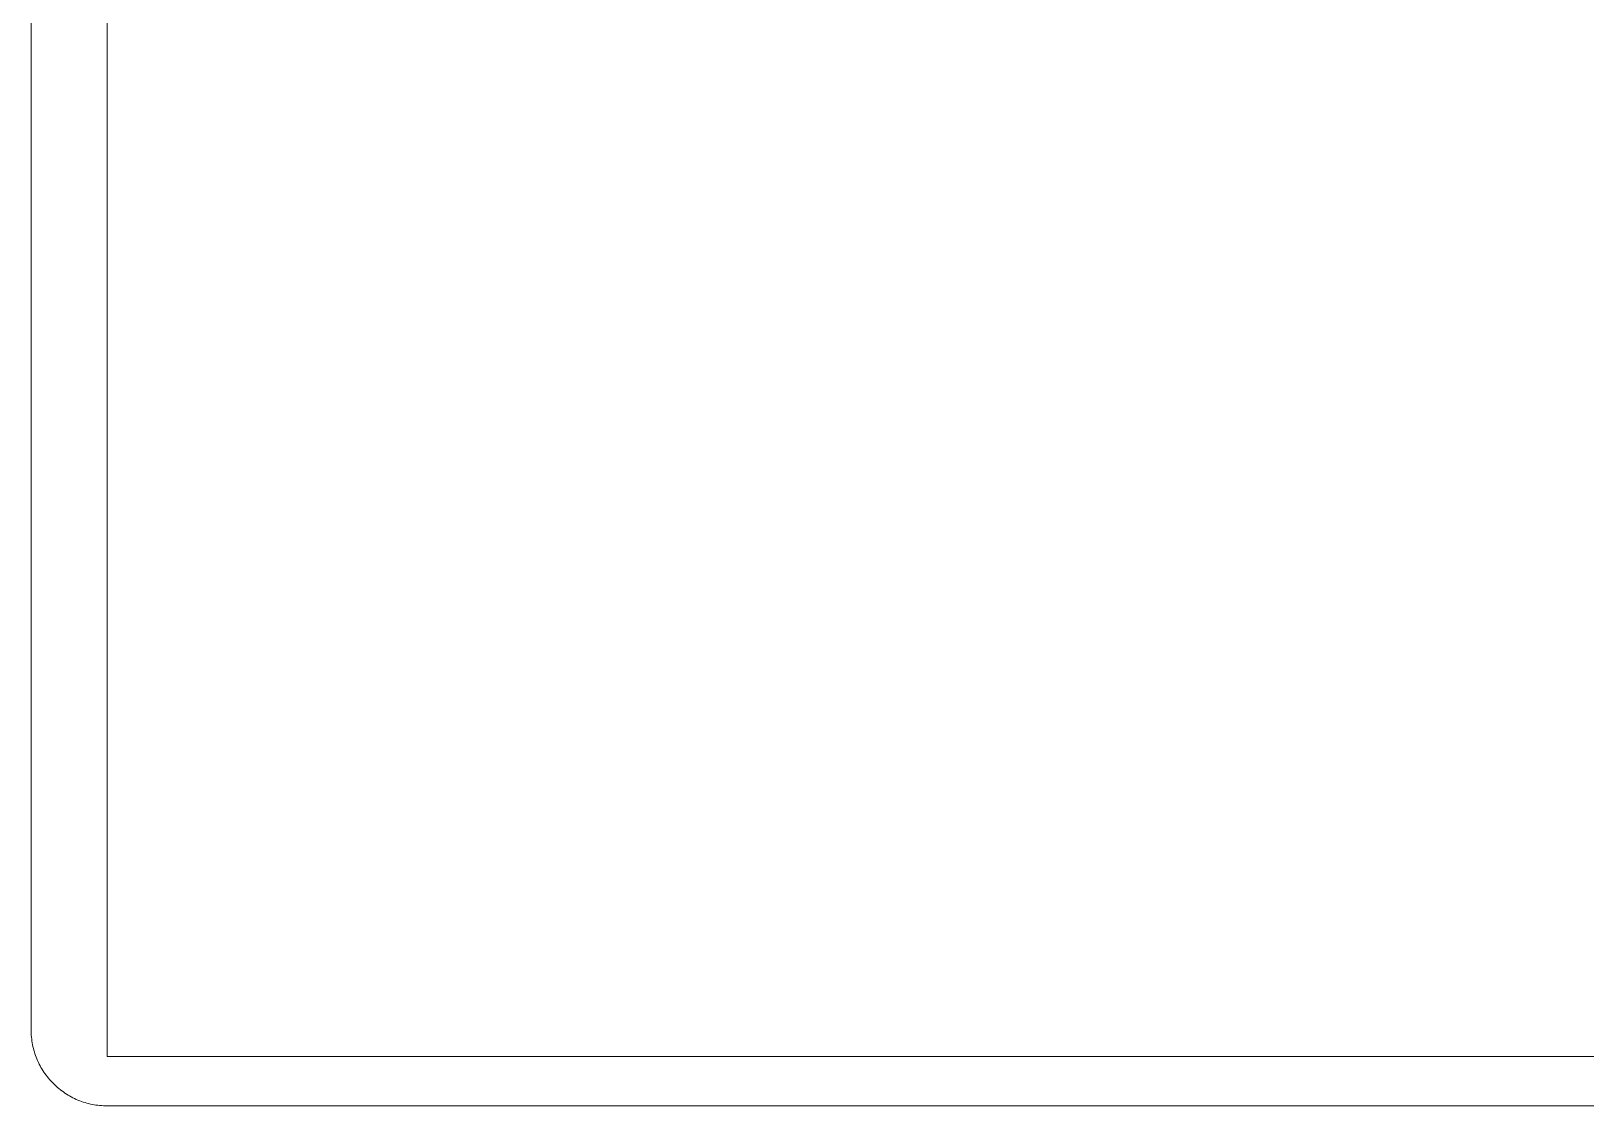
# Model space of a CAD drawing. Header units: millimetres. Extents: x -159872 to 386485, y -250577 to 158966.
# Drawn here: x 368963.62 to 368992.26, y 13692.42 to 13712.22 of the extents above; entities that cross this region are included whole.
import ezdxf

# ---------------------------------------------------------------- set-up
doc = ezdxf.new("R2010")
doc.units = ezdxf.units.MM
doc.layers.get('0').update_dxf_attribs({"lineweight": 25})
doc.layers.add('LDS-equipment-kitchen equipment', color=3, linetype='Continuous', lineweight=13)

# ---------------------------------------------------------------- blocks, each defined once
blk = doc.blocks.new('A$C73be1ed8')
blk.add_polyline3d([(12.712, 672.388, 0), (12.713, 672.422, 0), (12.714, 672.457, 0), (12.716, 672.491, 0), (12.719, 672.525, 0), (12.723, 672.559, 0), (12.727, 672.593, 0), (12.733, 672.627, 0), (12.739, 672.661, 0), (12.746, 672.695, 0), (12.754, 672.728, 0), (12.763, 672.761, 0), (12.772, 672.794, 0), (12.783, 672.827, 0), (12.794, 672.86, 0), (12.806, 672.892, 0), (12.819, 672.924, 0), (12.832, 672.955, 0), (12.847, 672.986, 0), (12.862, 673.017, 0), (12.877, 673.048, 0), (12.894, 673.078, 0), (12.911, 673.108, 0), (12.929, 673.137, 0), (12.948, 673.166, 0), (12.968, 673.194, 0), (12.988, 673.222, 0), (13.008, 673.249, 0), (13.03, 673.276, 0), (13.052, 673.302, 0), (13.075, 673.328, 0), (13.098, 673.353, 0), (13.122, 673.378, 0), (13.147, 673.402, 0), (13.172, 673.425, 0), (13.198, 673.448, 0), (13.224, 673.47, 0), (13.251, 673.492, 0), (13.278, 673.512, 0), (13.306, 673.532, 0), (13.334, 673.552, 0), (13.363, 673.571, 0), (13.392, 673.589, 0), (13.422, 673.606, 0), (13.452, 673.623, 0), (13.483, 673.638, 0), (13.514, 673.653, 0), (13.545, 673.668, 0), (13.576, 673.681, 0), (13.608, 673.694, 0), (13.64, 673.706, 0), (13.673, 673.717, 0), (13.706, 673.728, 0), (13.739, 673.737, 0), (13.772, 673.746, 0), (13.805, 673.754, 0), (13.839, 673.761, 0), (13.873, 673.767, 0), (13.907, 673.773, 0), (13.941, 673.777, 0), (13.975, 673.781, 0), (14.009, 673.784, 0), (14.043, 673.786, 0), (14.078, 673.787, 0), (14.112, 673.788, 0)])
at = {"transparency": 33554687}
for points in [[(14.112, 673.788, 0), (40.212, 673.788, 0)], [(12.712, 672.388, 0), (12.712, 625.188, 0)], [(13.624, 625.188, 0), (13.624, 672.388, 0)], [(13.624, 672.388, 0), (33.062, 672.388, 0)]]:
    blk.add_polyline3d(points, dxfattribs=at)
blk = doc.blocks.new('Group-338')
at = {"layer": 'LDS-equipment-kitchen equipment', "rotation": 89.99980100206008}
blk.add_blockref('A$C73be1ed8', (308963.898, 50137.225), dxfattribs=at)

msp = doc.modelspace()

# ---------------------------------------------------------------- block references
at = {"layer": 'LDS-equipment-kitchen equipment', "color": 7}
msp.add_blockref('Group-338', (60673.51323, -36457.51522), dxfattribs=at)

doc.saveas('drawing.dxf')
